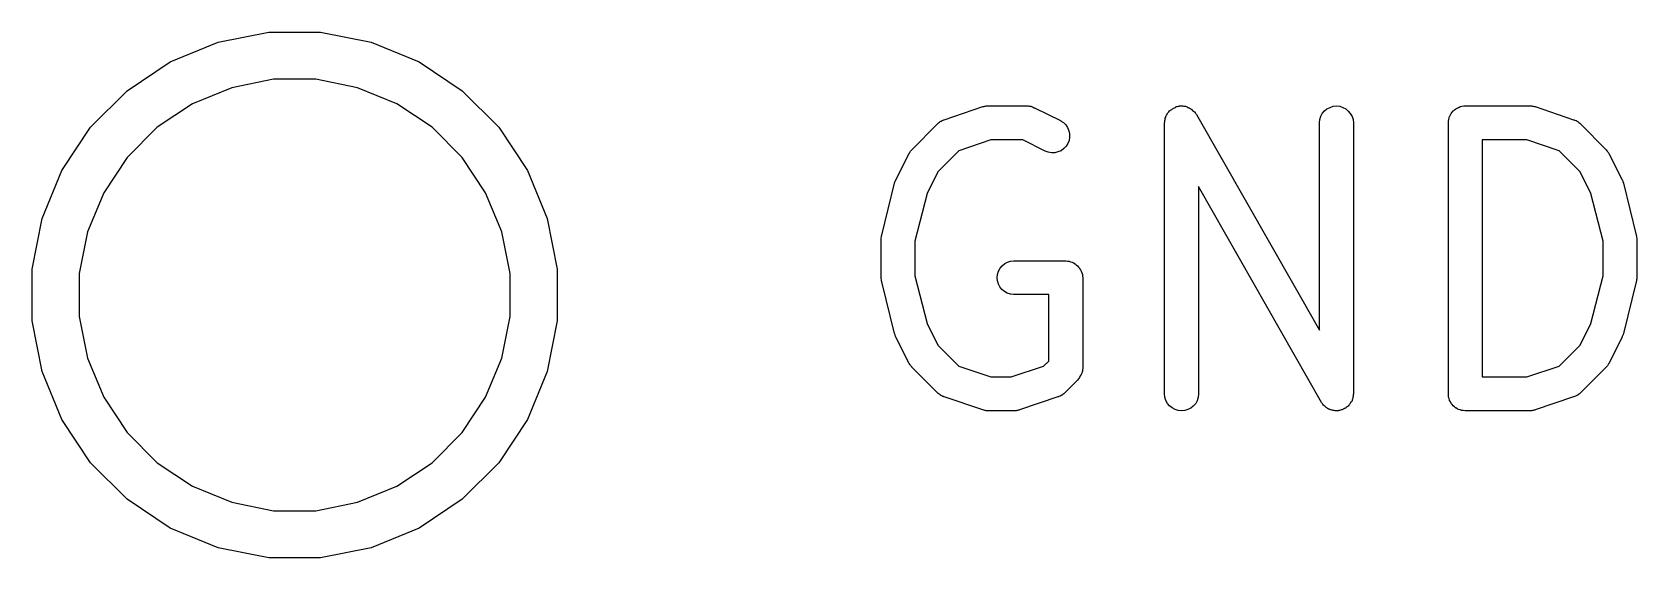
# Model space of a CAD drawing. Extents: x 160.5 to 231.1, y -123.8 to -81.5.
# Drawn here: x 220.774 to 225.517, y -106.546 to -104.994 of the extents above; entities that cross this region are included whole.
import ezdxf

# ---------------------------------------------------------------- set-up
doc = ezdxf.new("R2010")
doc.units = 0
doc.layers.add('BLACK', color=7, linetype='CONTINUOUS')

msp = doc.modelspace()

# ---------------------------------------------------------------- linework, layer by layer
at = {"layer": 'BLACK', "linetype": 'CONTINUOUS'}
for p, q in [((221.324, -105.024), (221.474, -104.994)), ((221.474, -104.994), (221.626, -104.994)), ((221.626, -104.994), (221.776, -105.024)), ((221.182, -105.082), (221.324, -105.024)), ((221.776, -105.024), (221.918, -105.082)), ((221.055, -105.167), (221.182, -105.082)), ((221.918, -105.082), (222.045, -105.167)), ((221.487, -105.133), (221.364, -105.158)), ((221.613, -105.133), (221.487, -105.133)), ((221.736, -105.158), (221.613, -105.133)), ((220.947, -105.275), (221.055, -105.167)), ((221.364, -105.158), (221.248, -105.206)), ((221.852, -105.206), (221.736, -105.158)), ((222.045, -105.167), (222.153, -105.275)), ((221.248, -105.206), (221.144, -105.275)), ((221.956, -105.275), (221.852, -105.206)), ((223.47, -105.253), (223.584, -105.214)), ((223.584, -105.214), (223.585, -105.214)), ((223.585, -105.214), (223.588, -105.214)), ((223.588, -105.214), (223.59, -105.213)), ((223.59, -105.213), (223.592, -105.213)), ((223.592, -105.213), (223.594, -105.212)), ((223.594, -105.212), (223.597, -105.212)), ((223.597, -105.212), (223.6, -105.212)), ((223.6, -105.212), (223.714, -105.212)), ((223.714, -105.212), (223.715, -105.212)), ((223.715, -105.212), (223.716, -105.212)), ((223.716, -105.212), (223.718, -105.212)), ((223.718, -105.212), (223.721, -105.213)), ((223.721, -105.213), (223.725, -105.213)), ((223.725, -105.213), (223.726, -105.213)), ((223.726, -105.213), (223.728, -105.214)), ((223.728, -105.214), (223.731, -105.215)), ((223.731, -105.215), (223.734, -105.216)), ((223.734, -105.216), (223.735, -105.217)), ((223.735, -105.217), (223.737, -105.217)), ((223.737, -105.217), (223.813, -105.255)), ((224.123, -105.248), (224.125, -105.245)), ((224.125, -105.242), (224.126, -105.241)), ((224.125, -105.245), (224.125, -105.242)), ((224.126, -105.241), (224.127, -105.239)), ((224.127, -105.239), (224.129, -105.236)), ((224.129, -105.236), (224.13, -105.234)), ((224.13, -105.234), (224.131, -105.232)), ((224.131, -105.232), (224.132, -105.231)), ((224.132, -105.231), (224.134, -105.229)), ((224.134, -105.229), (224.136, -105.226)), ((224.136, -105.226), (224.138, -105.225)), ((224.138, -105.225), (224.139, -105.224)), ((224.139, -105.224), (224.142, -105.222)), ((224.142, -105.222), (224.144, -105.22)), ((224.144, -105.22), (224.146, -105.219)), ((224.146, -105.219), (224.147, -105.218)), ((224.147, -105.218), (224.15, -105.217)), ((224.15, -105.217), (224.153, -105.216)), ((224.153, -105.216), (224.154, -105.215)), ((224.154, -105.215), (224.156, -105.214)), ((224.156, -105.214), (224.159, -105.214)), ((224.159, -105.214), (224.162, -105.213)), ((224.162, -105.213), (224.164, -105.213)), ((224.164, -105.213), (224.165, -105.212)), ((224.165, -105.212), (224.169, -105.212)), ((224.169, -105.212), (224.172, -105.212)), ((224.172, -105.212), (224.173, -105.212)), ((224.173, -105.212), (224.175, -105.212)), ((224.175, -105.212), (224.178, -105.213)), ((224.178, -105.213), (224.181, -105.213)), ((224.181, -105.213), (224.183, -105.213)), ((224.183, -105.213), (224.185, -105.214)), ((224.185, -105.214), (224.188, -105.215)), ((224.188, -105.215), (224.191, -105.216)), ((224.191, -105.216), (224.192, -105.217)), ((224.192, -105.217), (224.194, -105.217)), ((224.194, -105.217), (224.197, -105.219)), ((224.197, -105.219), (224.199, -105.22)), ((224.199, -105.22), (224.201, -105.222)), ((224.201, -105.222), (224.202, -105.222)), ((224.202, -105.222), (224.204, -105.225)), ((224.204, -105.225), (224.207, -105.227)), ((224.207, -105.227), (224.208, -105.228)), ((224.208, -105.228), (224.209, -105.229)), ((224.209, -105.229), (224.211, -105.232)), ((224.211, -105.232), (224.213, -105.234)), ((224.213, -105.234), (224.214, -105.236)), ((224.214, -105.236), (224.215, -105.237)), ((224.215, -105.237), (224.579, -105.874)), ((224.58, -105.252), (224.583, -105.242)), ((224.583, -105.242), (224.587, -105.234)), ((224.587, -105.234), (224.594, -105.226)), ((224.594, -105.226), (224.601, -105.22)), ((224.601, -105.22), (224.61, -105.216)), ((224.61, -105.216), (224.619, -105.213)), ((224.619, -105.213), (224.629, -105.212)), ((224.629, -105.212), (224.639, -105.213)), ((224.639, -105.213), (224.648, -105.216)), ((224.648, -105.216), (224.657, -105.22)), ((224.657, -105.22), (224.664, -105.227)), ((224.664, -105.227), (224.67, -105.234)), ((224.67, -105.234), (224.675, -105.243)), ((224.675, -105.243), (224.678, -105.252)), ((224.961, -105.252), (224.962, -105.247)), ((224.962, -105.247), (224.963, -105.243)), ((224.963, -105.243), (224.964, -105.242)), ((224.964, -105.242), (224.966, -105.238)), ((224.964, -105.242), (224.964, -105.242)), ((224.966, -105.238), (224.968, -105.234)), ((224.968, -105.234), (224.971, -105.23)), ((224.968, -105.234), (224.968, -105.234)), ((224.968, -105.234), (224.968, -105.234)), ((224.971, -105.23), (224.974, -105.226)), ((224.974, -105.226), (224.974, -105.226)), ((224.974, -105.226), (224.975, -105.226)), ((224.975, -105.226), (224.978, -105.223)), ((224.978, -105.223), (224.982, -105.22)), ((224.982, -105.22), (224.986, -105.218)), ((224.982, -105.22), (224.982, -105.22)), ((224.982, -105.22), (224.982, -105.22)), ((224.986, -105.218), (224.99, -105.216)), ((224.99, -105.216), (224.991, -105.216)), ((224.991, -105.216), (224.995, -105.214)), ((224.991, -105.216), (224.991, -105.216)), ((224.995, -105.214), (225, -105.213)), ((225, -105.213), (225.005, -105.212)), ((225, -105.213), (225, -105.213)), ((225, -105.213), (225, -105.213)), ((225.005, -105.212), (225.01, -105.212)), ((225.01, -105.212), (225.2, -105.212)), ((225.2, -105.212), (225.201, -105.212)), ((225.201, -105.212), (225.203, -105.212)), ((225.203, -105.212), (225.206, -105.212)), ((225.206, -105.212), (225.208, -105.213)), ((225.208, -105.213), (225.21, -105.213)), ((225.21, -105.213), (225.213, -105.214)), ((225.213, -105.214), (225.216, -105.214)), ((225.216, -105.214), (225.33, -105.253)), ((220.862, -105.402), (220.947, -105.275)), ((221.144, -105.275), (221.055, -105.364)), ((222.045, -105.364), (221.956, -105.275)), ((222.153, -105.275), (222.238, -105.402)), ((223.374, -105.341), (223.45, -105.265)), ((223.45, -105.265), (223.451, -105.264)), ((223.451, -105.264), (223.452, -105.263)), ((223.452, -105.263), (223.453, -105.262)), ((223.453, -105.262), (223.456, -105.26)), ((223.456, -105.26), (223.458, -105.258)), ((223.458, -105.258), (223.46, -105.257)), ((223.46, -105.257), (223.461, -105.257)), ((223.461, -105.257), (223.464, -105.255)), ((223.464, -105.255), (223.467, -105.254)), ((223.467, -105.254), (223.469, -105.253)), ((223.469, -105.253), (223.47, -105.253)), ((223.813, -105.255), (223.813, -105.256)), ((223.813, -105.256), (223.822, -105.261)), ((223.822, -105.261), (223.829, -105.268)), ((223.829, -105.268), (223.834, -105.276)), ((223.834, -105.276), (223.838, -105.285)), ((223.838, -105.285), (223.84, -105.294)), ((223.84, -105.294), (223.84, -105.304)), ((224.121, -105.261), (224.122, -105.26)), ((224.121, -105.262), (224.121, -105.261)), ((224.121, -106.062), (224.121, -105.262)), ((224.122, -105.255), (224.123, -105.252)), ((224.122, -105.258), (224.122, -105.255)), ((224.122, -105.26), (224.122, -105.258)), ((224.123, -105.25), (224.123, -105.248)), ((224.123, -105.252), (224.123, -105.25)), ((224.579, -105.261), (224.58, -105.252)), ((224.579, -105.262), (224.579, -105.261)), ((224.579, -105.874), (224.579, -105.262)), ((224.678, -105.252), (224.679, -105.262)), ((224.679, -105.262), (224.679, -106.062)), ((224.96, -105.257), (224.961, -105.252)), ((224.96, -105.261), (224.96, -105.257)), ((224.96, -105.262), (224.96, -105.261)), ((224.96, -106.062), (224.96, -105.262)), ((224.96, -105.262), (224.96, -105.262)), ((224.96, -105.262), (224.96, -105.262)), ((224.96, -105.262), (224.96, -105.262)), ((224.961, -105.252), (224.961, -105.252)), ((224.961, -105.252), (224.961, -105.252)), ((225.33, -105.253), (225.331, -105.253)), ((225.331, -105.253), (225.332, -105.253)), ((225.332, -105.253), (225.333, -105.254)), ((225.333, -105.254), (225.337, -105.255)), ((225.337, -105.255), (225.34, -105.257)), ((225.34, -105.257), (225.341, -105.258)), ((225.341, -105.258), (225.342, -105.258)), ((225.342, -105.258), (225.345, -105.261)), ((225.345, -105.261), (225.348, -105.263)), ((225.348, -105.263), (225.349, -105.264)), ((225.349, -105.264), (225.35, -105.265)), ((225.35, -105.265), (225.426, -105.341)), ((223.372, -105.343), (223.374, -105.341)), ((223.608, -105.312), (223.513, -105.344)), ((223.702, -105.312), (223.608, -105.312)), ((223.768, -105.345), (223.702, -105.312)), ((223.823, -105.338), (223.815, -105.344)), ((223.83, -105.331), (223.823, -105.338)), ((223.835, -105.323), (223.83, -105.331)), ((223.839, -105.314), (223.835, -105.323)), ((223.84, -105.304), (223.839, -105.314)), ((225.06, -105.312), (225.06, -106.012)), ((225.192, -105.312), (225.06, -105.312)), ((225.287, -105.344), (225.192, -105.312)), ((225.426, -105.341), (225.426, -105.341)), ((225.426, -105.341), (225.428, -105.344)), ((221.055, -105.364), (220.986, -105.468)), ((222.114, -105.468), (222.045, -105.364)), ((223.327, -105.43), (223.365, -105.354)), ((223.365, -105.353), (223.367, -105.351)), ((223.365, -105.354), (223.365, -105.353)), ((223.367, -105.351), (223.368, -105.348)), ((223.368, -105.348), (223.369, -105.347)), ((223.369, -105.347), (223.37, -105.345)), ((223.37, -105.345), (223.372, -105.343)), ((223.513, -105.344), (223.451, -105.406)), ((223.777, -105.348), (223.768, -105.345)), ((223.787, -105.35), (223.777, -105.348)), ((223.797, -105.35), (223.787, -105.35)), ((223.806, -105.347), (223.797, -105.35)), ((223.815, -105.344), (223.806, -105.347)), ((225.349, -105.406), (225.287, -105.344)), ((225.428, -105.344), (225.43, -105.346)), ((225.43, -105.346), (225.431, -105.347)), ((225.431, -105.347), (225.432, -105.349)), ((225.432, -105.349), (225.434, -105.351)), ((225.434, -105.351), (225.435, -105.354)), ((225.435, -105.354), (225.473, -105.43)), ((220.804, -105.544), (220.862, -105.402)), ((222.238, -105.402), (222.296, -105.544)), ((223.323, -105.439), (223.325, -105.435)), ((223.325, -105.435), (223.327, -105.43)), ((223.327, -105.43), (223.327, -105.43)), ((223.327, -105.43), (223.327, -105.43)), ((223.451, -105.406), (223.419, -105.47)), ((225.381, -105.47), (225.349, -105.406)), ((225.473, -105.43), (225.474, -105.431)), ((225.474, -105.431), (225.474, -105.431)), ((225.474, -105.431), (225.474, -105.431)), ((225.474, -105.431), (225.475, -105.435)), ((225.475, -105.435), (225.477, -105.44)), ((220.986, -105.468), (220.938, -105.584)), ((222.162, -105.584), (222.114, -105.468)), ((223.285, -105.593), (223.323, -105.44)), ((223.323, -105.44), (223.323, -105.439)), ((223.323, -105.439), (223.323, -105.439)), ((223.323, -105.44), (223.323, -105.44)), ((223.419, -105.47), (223.383, -105.611)), ((224.585, -106.087), (224.221, -105.45)), ((224.221, -105.45), (224.221, -106.062)), ((225.417, -105.611), (225.381, -105.47)), ((225.477, -105.44), (225.477, -105.44)), ((225.477, -105.44), (225.477, -105.44)), ((225.477, -105.44), (225.515, -105.593)), ((220.774, -105.694), (220.804, -105.544)), ((222.296, -105.544), (222.326, -105.694)), ((220.938, -105.584), (220.913, -105.707)), ((222.187, -105.707), (222.162, -105.584)), ((223.283, -105.602), (223.284, -105.598)), ((223.283, -105.603), (223.283, -105.602)), ((223.283, -105.604), (223.283, -105.603)), ((223.283, -105.605), (223.283, -105.604)), ((223.283, -105.719), (223.283, -105.605)), ((223.284, -105.598), (223.284, -105.594)), ((223.284, -105.594), (223.285, -105.594)), ((223.285, -105.594), (223.285, -105.593)), ((223.383, -105.611), (223.383, -105.713)), ((225.417, -105.713), (225.417, -105.611)), ((225.515, -105.593), (225.515, -105.593)), ((225.515, -105.593), (225.515, -105.594)), ((225.515, -105.594), (225.516, -105.595)), ((225.516, -105.595), (225.516, -105.599)), ((225.516, -105.599), (225.517, -105.603)), ((225.517, -105.603), (225.517, -105.604)), ((225.517, -105.604), (225.517, -105.605)), ((225.517, -105.605), (225.517, -105.719)), ((223.649, -105.677), (223.657, -105.673)), ((223.657, -105.673), (223.666, -105.67)), ((223.666, -105.67), (223.676, -105.669)), ((223.676, -105.669), (223.829, -105.669)), ((223.829, -105.669), (223.829, -105.669)), ((223.829, -105.669), (223.829, -105.669)), ((223.829, -105.669), (223.829, -105.669)), ((223.829, -105.669), (223.829, -105.669)), ((223.829, -105.669), (223.834, -105.67)), ((223.834, -105.67), (223.839, -105.67)), ((223.839, -105.67), (223.839, -105.67)), ((223.839, -105.67), (223.839, -105.67)), ((223.839, -105.67), (223.843, -105.672)), ((223.843, -105.672), (223.848, -105.673)), ((223.848, -105.673), (223.848, -105.673)), ((223.848, -105.673), (223.848, -105.673)), ((223.848, -105.673), (223.852, -105.675)), ((220.774, -105.846), (220.774, -105.694)), ((220.913, -105.707), (220.913, -105.833)), ((222.187, -105.833), (222.187, -105.707)), ((222.326, -105.694), (222.326, -105.846)), ((223.283, -105.72), (223.283, -105.719)), ((223.283, -105.721), (223.283, -105.72)), ((223.284, -105.725), (223.283, -105.721)), ((223.383, -105.713), (223.419, -105.854)), ((223.626, -105.719), (223.627, -105.709)), ((223.627, -105.728), (223.626, -105.719)), ((223.627, -105.709), (223.63, -105.7)), ((223.63, -105.7), (223.635, -105.691)), ((223.635, -105.691), (223.641, -105.684)), ((223.641, -105.684), (223.649, -105.677)), ((223.852, -105.675), (223.857, -105.678)), ((223.857, -105.678), (223.857, -105.678)), ((223.857, -105.678), (223.857, -105.678)), ((223.857, -105.678), (223.86, -105.681)), ((223.86, -105.681), (223.864, -105.684)), ((223.864, -105.684), (223.864, -105.684)), ((223.864, -105.684), (223.864, -105.684)), ((223.864, -105.684), (223.867, -105.688)), ((223.867, -105.688), (223.87, -105.691)), ((223.87, -105.691), (223.87, -105.692)), ((223.87, -105.692), (223.87, -105.692)), ((223.87, -105.692), (223.873, -105.696)), ((223.873, -105.696), (223.875, -105.7)), ((223.875, -105.7), (223.875, -105.7)), ((223.875, -105.7), (223.875, -105.7)), ((223.875, -105.7), (223.876, -105.705)), ((223.876, -105.705), (223.878, -105.709)), ((223.878, -105.709), (223.878, -105.71)), ((223.878, -105.71), (223.878, -105.71)), ((223.878, -105.71), (223.878, -105.714)), ((223.878, -105.714), (223.879, -105.719)), ((223.879, -105.719), (223.879, -105.986)), ((225.381, -105.854), (225.417, -105.713)), ((225.517, -105.719), (225.517, -105.72)), ((225.517, -105.72), (225.517, -105.721)), ((225.517, -105.721), (225.517, -105.722)), ((223.284, -105.729), (223.284, -105.725)), ((223.285, -105.73), (223.284, -105.729)), ((223.285, -105.731), (223.285, -105.73)), ((223.285, -105.73), (223.285, -105.73)), ((223.323, -105.884), (223.285, -105.731)), ((223.63, -105.738), (223.627, -105.728)), ((223.634, -105.746), (223.63, -105.738)), ((223.64, -105.754), (223.634, -105.746)), ((223.648, -105.76), (223.64, -105.754)), ((223.656, -105.765), (223.648, -105.76)), ((223.666, -105.768), (223.656, -105.765)), ((223.675, -105.769), (223.666, -105.768)), ((225.515, -105.731), (225.477, -105.884)), ((225.516, -105.729), (225.515, -105.73)), ((225.515, -105.73), (225.515, -105.731)), ((225.517, -105.722), (225.516, -105.725)), ((225.516, -105.725), (225.516, -105.729)), ((223.676, -105.769), (223.675, -105.769)), ((223.779, -105.769), (223.676, -105.769)), ((223.779, -105.965), (223.779, -105.769)), ((220.804, -105.996), (220.774, -105.846)), ((220.913, -105.833), (220.938, -105.956)), ((222.162, -105.956), (222.187, -105.833)), ((222.326, -105.846), (222.296, -105.996)), ((223.419, -105.854), (223.451, -105.918)), ((225.349, -105.918), (225.381, -105.854)), ((223.325, -105.888), (223.323, -105.884)), ((223.323, -105.884), (223.323, -105.884)), ((223.323, -105.884), (223.323, -105.884)), ((223.326, -105.893), (223.325, -105.888)), ((223.327, -105.894), (223.326, -105.893)), ((223.326, -105.893), (223.326, -105.893)), ((223.326, -105.893), (223.326, -105.893)), ((223.365, -105.97), (223.327, -105.894)), ((225.473, -105.894), (225.435, -105.97)), ((225.475, -105.889), (225.473, -105.893)), ((225.473, -105.893), (225.473, -105.894)), ((225.473, -105.894), (225.473, -105.894)), ((225.477, -105.885), (225.475, -105.889)), ((225.477, -105.884), (225.477, -105.884)), ((225.477, -105.884), (225.477, -105.884)), ((225.477, -105.884), (225.477, -105.885)), ((220.938, -105.956), (220.986, -106.072)), ((222.114, -106.072), (222.162, -105.956)), ((223.451, -105.918), (223.513, -105.98)), ((225.287, -105.98), (225.349, -105.918)), ((220.862, -106.138), (220.804, -105.996)), ((222.296, -105.996), (222.238, -106.138)), ((223.366, -105.972), (223.365, -105.97)), ((223.368, -105.975), (223.366, -105.972)), ((223.369, -105.976), (223.368, -105.975)), ((223.37, -105.978), (223.369, -105.976)), ((223.372, -105.98), (223.37, -105.978)), ((223.374, -105.982), (223.372, -105.98)), ((223.374, -105.983), (223.374, -105.982)), ((223.45, -106.059), (223.374, -105.983)), ((223.513, -105.98), (223.608, -106.012)), ((223.668, -106.012), (223.763, -105.98)), ((223.763, -105.98), (223.779, -105.965)), ((223.875, -106.005), (223.872, -106.009)), ((223.876, -106.001), (223.875, -106.005)), ((223.875, -106.005), (223.875, -106.005)), ((223.875, -106.005), (223.875, -106.005)), ((223.877, -105.996), (223.876, -106.001)), ((223.878, -105.996), (223.877, -105.996)), ((223.879, -105.986), (223.878, -105.991)), ((223.878, -105.991), (223.878, -105.996)), ((223.878, -105.996), (223.878, -105.996)), ((223.879, -105.986), (223.879, -105.986)), ((223.879, -105.986), (223.879, -105.986)), ((223.879, -105.986), (223.879, -105.986)), ((223.879, -105.986), (223.879, -105.986)), ((225.192, -106.012), (225.287, -105.98)), ((225.426, -105.983), (225.35, -106.059)), ((225.428, -105.981), (225.426, -105.983)), ((225.43, -105.979), (225.428, -105.981)), ((225.431, -105.977), (225.43, -105.979)), ((225.432, -105.975), (225.431, -105.977)), ((225.433, -105.973), (225.432, -105.975)), ((225.435, -105.971), (225.433, -105.973)), ((225.435, -105.97), (225.435, -105.971)), ((223.608, -106.012), (223.668, -106.012)), ((223.864, -106.021), (223.826, -106.059)), ((223.867, -106.017), (223.864, -106.021)), ((223.87, -106.014), (223.867, -106.017)), ((223.872, -106.009), (223.87, -106.014)), ((223.87, -106.014), (223.87, -106.014)), ((223.87, -106.014), (223.87, -106.014)), ((225.06, -106.012), (225.192, -106.012)), ((220.986, -106.072), (221.055, -106.176)), ((222.045, -106.176), (222.114, -106.072)), ((223.451, -106.06), (223.45, -106.059)), ((223.452, -106.061), (223.451, -106.06)), ((223.455, -106.063), (223.452, -106.061)), ((223.458, -106.065), (223.455, -106.063)), ((223.459, -106.066), (223.458, -106.065)), ((223.46, -106.067), (223.459, -106.066)), ((223.463, -106.068), (223.46, -106.067)), ((223.466, -106.07), (223.463, -106.068)), ((223.468, -106.07), (223.466, -106.07)), ((223.469, -106.071), (223.468, -106.07)), ((223.47, -106.071), (223.469, -106.071)), ((223.584, -106.109), (223.47, -106.071)), ((223.806, -106.071), (223.692, -106.109)), ((223.808, -106.071), (223.806, -106.071)), ((223.809, -106.07), (223.808, -106.071)), ((223.812, -106.069), (223.809, -106.07)), ((223.815, -106.067), (223.812, -106.069)), ((223.816, -106.066), (223.815, -106.067)), ((223.818, -106.066), (223.816, -106.066)), ((223.82, -106.064), (223.818, -106.066)), ((223.823, -106.062), (223.82, -106.064)), ((223.824, -106.061), (223.823, -106.062)), ((223.825, -106.06), (223.824, -106.061)), ((223.826, -106.059), (223.825, -106.06)), ((224.122, -106.072), (224.121, -106.062)), ((224.125, -106.081), (224.122, -106.072)), ((224.13, -106.09), (224.125, -106.081)), ((224.136, -106.097), (224.13, -106.09)), ((224.143, -106.103), (224.136, -106.097)), ((224.206, -106.098), (224.199, -106.104)), ((224.213, -106.09), (224.206, -106.098)), ((224.217, -106.082), (224.213, -106.09)), ((224.22, -106.072), (224.217, -106.082)), ((224.221, -106.063), (224.22, -106.072)), ((224.221, -106.062), (224.221, -106.063)), ((224.586, -106.088), (224.585, -106.087)), ((224.587, -106.09), (224.586, -106.088)), ((224.589, -106.092), (224.587, -106.09)), ((224.591, -106.095), (224.589, -106.092)), ((224.592, -106.096), (224.591, -106.095)), ((224.593, -106.097), (224.592, -106.096)), ((224.596, -106.099), (224.593, -106.097)), ((224.598, -106.101), (224.596, -106.099)), ((224.661, -106.1), (224.658, -106.102)), ((224.662, -106.099), (224.661, -106.1)), ((224.664, -106.098), (224.662, -106.099)), ((224.666, -106.095), (224.664, -106.098)), ((224.668, -106.093), (224.666, -106.095)), ((224.669, -106.091), (224.668, -106.093)), ((224.67, -106.09), (224.669, -106.091)), ((224.671, -106.087), (224.67, -106.09)), ((224.673, -106.085), (224.671, -106.087)), ((224.674, -106.083), (224.673, -106.085)), ((224.675, -106.082), (224.674, -106.083)), ((224.677, -106.076), (224.675, -106.079)), ((224.675, -106.079), (224.675, -106.082)), ((224.678, -106.069), (224.677, -106.072)), ((224.677, -106.072), (224.677, -106.074)), ((224.677, -106.074), (224.677, -106.076)), ((224.679, -106.063), (224.678, -106.064)), ((224.678, -106.064), (224.678, -106.066)), ((224.678, -106.066), (224.678, -106.069)), ((224.679, -106.062), (224.679, -106.063)), ((224.96, -106.067), (224.96, -106.062)), ((224.96, -106.071), (224.96, -106.067)), ((224.96, -106.072), (224.96, -106.071)), ((224.96, -106.071), (224.96, -106.071)), ((224.962, -106.076), (224.96, -106.072)), ((224.963, -106.081), (224.962, -106.076)), ((224.966, -106.085), (224.963, -106.081)), ((224.963, -106.081), (224.963, -106.081)), ((224.963, -106.081), (224.963, -106.081)), ((224.968, -106.089), (224.966, -106.085)), ((224.968, -106.09), (224.968, -106.089)), ((224.968, -106.089), (224.968, -106.089)), ((224.971, -106.093), (224.968, -106.09)), ((224.974, -106.097), (224.971, -106.093)), ((224.978, -106.1), (224.974, -106.097)), ((224.974, -106.097), (224.974, -106.097)), ((224.974, -106.097), (224.974, -106.097)), ((224.981, -106.103), (224.978, -106.1)), ((225.33, -106.071), (225.216, -106.109)), ((225.331, -106.071), (225.33, -106.071)), ((225.333, -106.07), (225.331, -106.071)), ((225.336, -106.069), (225.333, -106.07)), ((225.339, -106.067), (225.336, -106.069)), ((225.34, -106.066), (225.339, -106.067)), ((225.342, -106.066), (225.34, -106.066)), ((225.344, -106.064), (225.342, -106.066)), ((225.347, -106.062), (225.344, -106.064)), ((225.348, -106.061), (225.347, -106.062)), ((225.349, -106.06), (225.348, -106.061)), ((225.35, -106.059), (225.349, -106.06)), ((220.947, -106.265), (220.862, -106.138)), ((222.238, -106.138), (222.153, -106.265)), ((223.587, -106.11), (223.584, -106.109)), ((223.59, -106.111), (223.587, -106.11)), ((223.592, -106.111), (223.59, -106.111)), ((223.594, -106.112), (223.592, -106.111)), ((223.597, -106.112), (223.594, -106.112)), ((223.599, -106.112), (223.597, -106.112)), ((223.6, -106.112), (223.599, -106.112)), ((223.676, -106.112), (223.6, -106.112)), ((223.679, -106.112), (223.676, -106.112)), ((223.682, -106.112), (223.679, -106.112)), ((223.684, -106.111), (223.682, -106.112)), ((223.686, -106.111), (223.684, -106.111)), ((223.689, -106.11), (223.686, -106.111)), ((223.691, -106.11), (223.689, -106.11)), ((223.692, -106.109), (223.691, -106.11)), ((224.152, -106.108), (224.143, -106.103)), ((224.161, -106.111), (224.152, -106.108)), ((224.171, -106.112), (224.161, -106.111)), ((224.181, -106.111), (224.171, -106.112)), ((224.19, -106.108), (224.181, -106.111)), ((224.199, -106.104), (224.19, -106.108)), ((224.599, -106.102), (224.598, -106.101)), ((224.601, -106.103), (224.599, -106.102)), ((224.603, -106.105), (224.601, -106.103)), ((224.606, -106.107), (224.603, -106.105)), ((224.608, -106.107), (224.606, -106.107)), ((224.609, -106.108), (224.608, -106.107)), ((224.612, -106.109), (224.609, -106.108)), ((224.615, -106.11), (224.612, -106.109)), ((224.617, -106.11), (224.615, -106.11)), ((224.619, -106.111), (224.617, -106.11)), ((224.622, -106.111), (224.619, -106.111)), ((224.625, -106.112), (224.622, -106.111)), ((224.627, -106.112), (224.625, -106.112)), ((224.628, -106.112), (224.627, -106.112)), ((224.631, -106.112), (224.628, -106.112)), ((224.635, -106.112), (224.631, -106.112)), ((224.636, -106.111), (224.635, -106.112)), ((224.638, -106.111), (224.636, -106.111)), ((224.641, -106.11), (224.638, -106.111)), ((224.644, -106.109), (224.641, -106.11)), ((224.646, -106.109), (224.644, -106.109)), ((224.647, -106.108), (224.646, -106.109)), ((224.65, -106.107), (224.647, -106.108)), ((224.653, -106.105), (224.65, -106.107)), ((224.654, -106.105), (224.653, -106.105)), ((224.656, -106.104), (224.654, -106.105)), ((224.658, -106.102), (224.656, -106.104)), ((224.982, -106.103), (224.981, -106.103)), ((224.981, -106.103), (224.981, -106.103)), ((224.986, -106.106), (224.982, -106.103)), ((224.99, -106.108), (224.986, -106.106)), ((224.995, -106.109), (224.99, -106.108)), ((224.99, -106.108), (224.99, -106.108)), ((224.99, -106.108), (224.99, -106.108)), ((224.999, -106.111), (224.995, -106.109)), ((225.004, -106.111), (224.999, -106.111)), ((224.999, -106.111), (224.999, -106.111)), ((224.999, -106.111), (224.999, -106.111)), ((225.009, -106.112), (225.004, -106.111)), ((225.01, -106.112), (225.009, -106.112)), ((225.009, -106.112), (225.009, -106.112)), ((225.009, -106.112), (225.009, -106.112)), ((225.009, -106.112), (225.009, -106.112)), ((225.2, -106.112), (225.01, -106.112)), ((225.203, -106.112), (225.2, -106.112)), ((225.206, -106.112), (225.203, -106.112)), ((225.208, -106.111), (225.206, -106.112)), ((225.21, -106.111), (225.208, -106.111)), ((225.212, -106.11), (225.21, -106.111)), ((225.215, -106.11), (225.212, -106.11)), ((225.216, -106.109), (225.215, -106.11)), ((221.055, -106.176), (221.144, -106.265)), ((221.956, -106.265), (222.045, -106.176)), ((221.055, -106.373), (220.947, -106.265)), ((221.144, -106.265), (221.248, -106.334)), ((221.852, -106.334), (221.956, -106.265)), ((222.153, -106.265), (222.045, -106.373)), ((221.248, -106.334), (221.364, -106.382)), ((221.736, -106.382), (221.852, -106.334)), ((221.182, -106.458), (221.055, -106.373)), ((221.364, -106.382), (221.487, -106.407)), ((221.613, -106.407), (221.736, -106.382)), ((222.045, -106.373), (221.918, -106.458)), ((221.487, -106.407), (221.613, -106.407)), ((221.324, -106.516), (221.182, -106.458)), ((221.918, -106.458), (221.776, -106.516)), ((221.474, -106.546), (221.324, -106.516)), ((221.776, -106.516), (221.626, -106.546)), ((221.626, -106.546), (221.474, -106.546))]:
    msp.add_line(p, q, dxfattribs=at)

doc.saveas('drawing.dxf')
